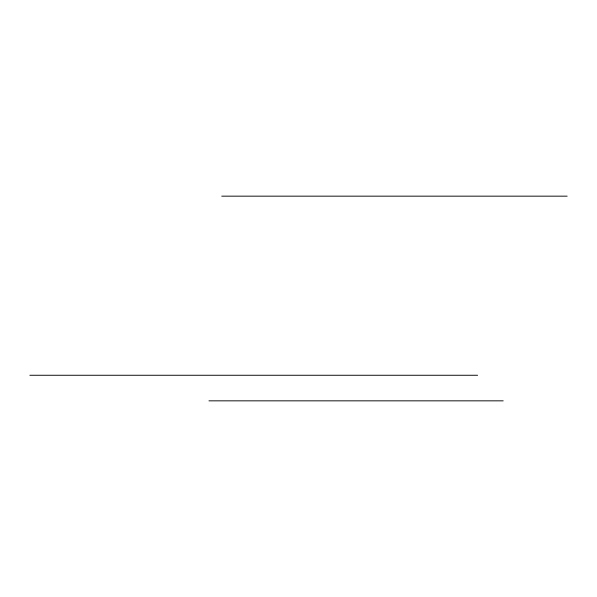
<?xml version="1.0" encoding="UTF-8"?>
<svg xmlns="http://www.w3.org/2000/svg" width="597" height="597" viewBox="0 0 597 597"><rect width="100%" height="100%" fill="white"/><g stroke="black" fill="none" stroke-linecap="round" stroke-linejoin="round"><path stroke-width="0.9" d="M221.741 196.159L567.15 196.159M29.85 375.259L477.6 375.259M208.95 400.841L503.189 400.841"/></g></svg>
